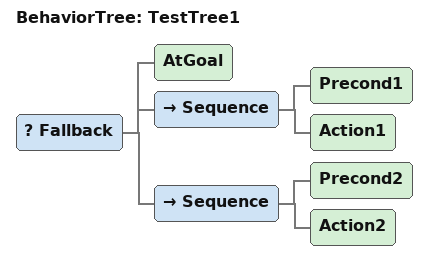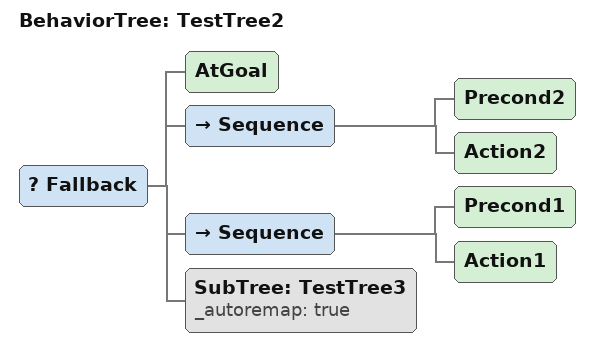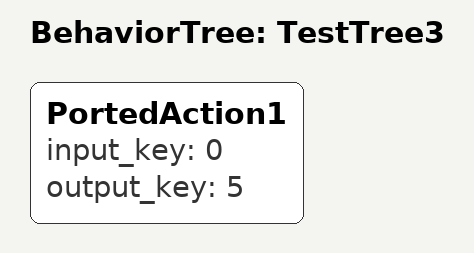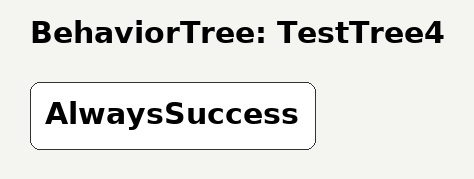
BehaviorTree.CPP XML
<?xml version="1.0" encoding="UTF-8"?>
<root BTCPP_format="4"
      main_tree_to_execute="TestTree2">
  <BehaviorTree ID="TestTree1">
    <Fallback>
      <AtGoal/>
      <Sequence>
        <Precond1/>
        <Action1/>
      </Sequence>
      <Sequence>
        <Precond2/>
        <Action2/>
      </Sequence>
    </Fallback>
  </BehaviorTree>

  <BehaviorTree ID="TestTree2">
    <Fallback>
      <AtGoal/>
      <Sequence>
        <Precond2/>
        <Action2/>
      </Sequence>
      <Sequence>
        <Precond1/>
        <Action1/>
      </Sequence>
      <SubTree ID="TestTree3"
               _autoremap="true"/>
    </Fallback>
  </BehaviorTree>

  <BehaviorTree ID="TestTree3">
    <PortedAction1 input_key="0"
                   output_key="5"/>
  </BehaviorTree>

  <BehaviorTree ID="TestTree4">
    <AlwaysSuccess/>
  </BehaviorTree>

</root>
